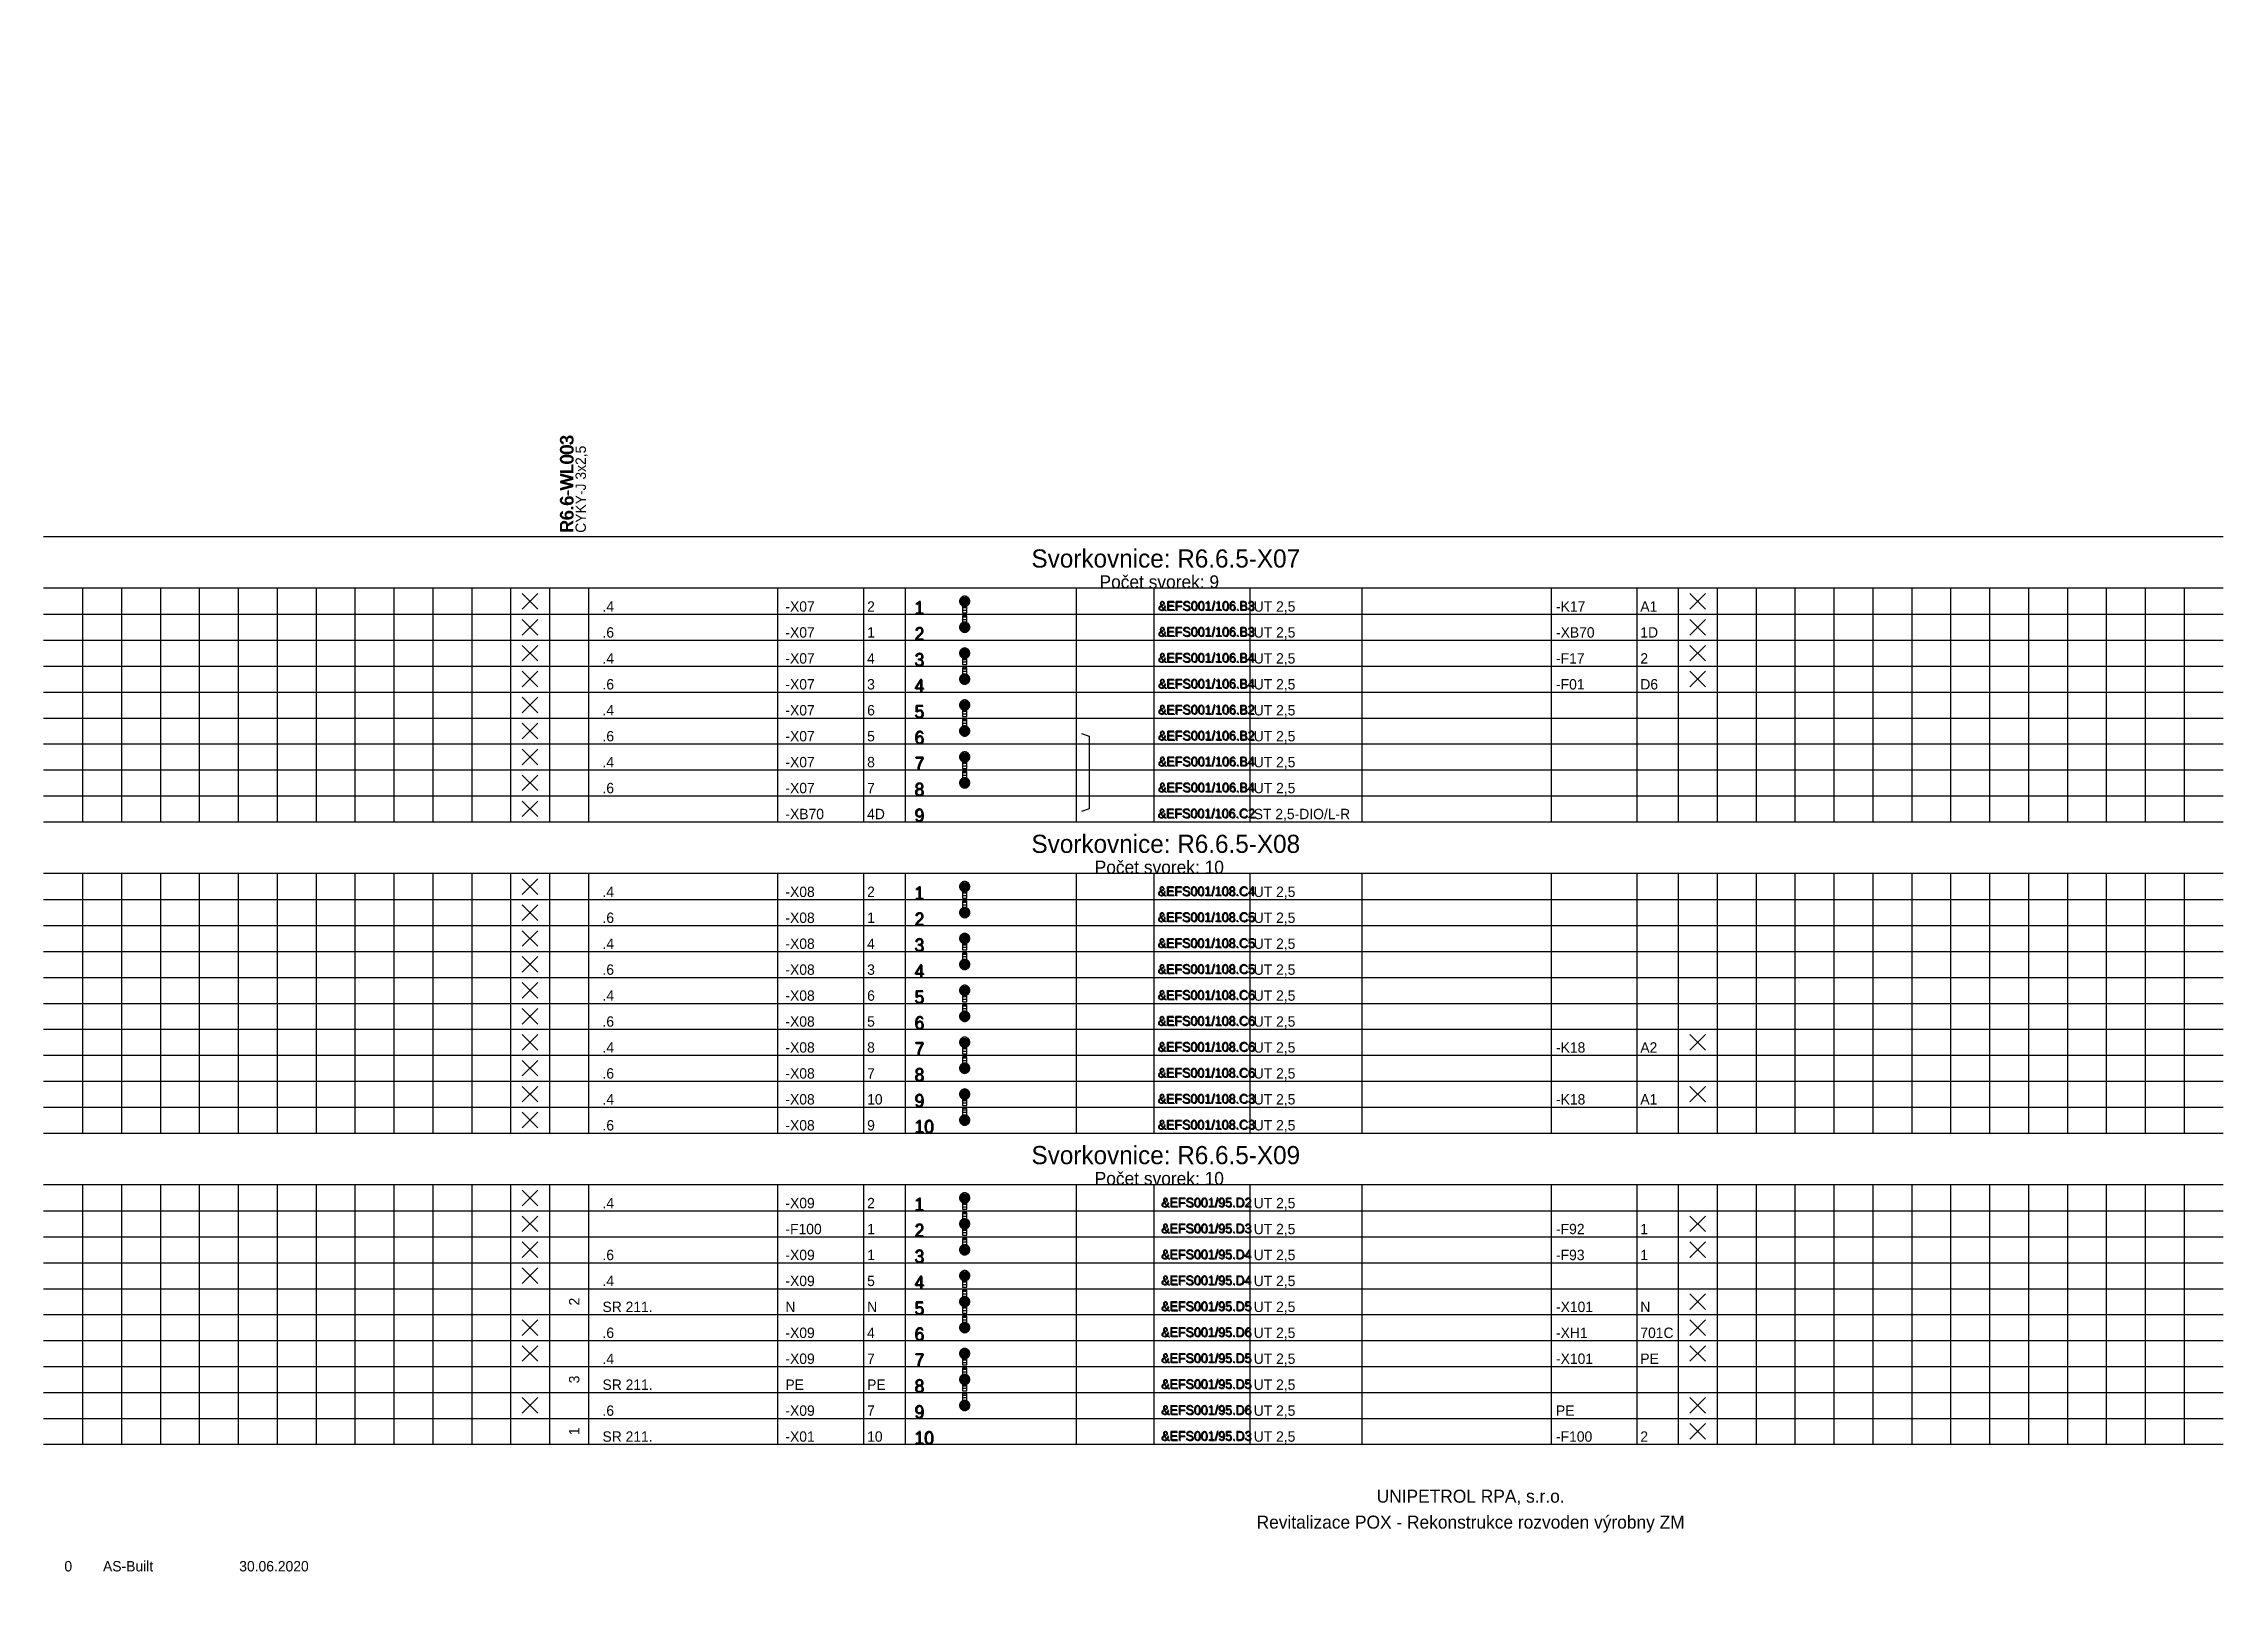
# Model space of a CAD drawing. Extents: x 0 to 420, y -1 to 300.
import ezdxf
from ezdxf.enums import TextEntityAlignment as Align

# ---------------------------------------------------------------- set-up
doc = ezdxf.new("R2010")
doc.units = 0
doc.header["$MEASUREMENT"] = 0
doc.linetypes.add('LTY1', pattern=[0])
for name, color, linetype in [('4', 4, 'Continuous'), ('PEN1', 7, 'LTY1'), ('PEN2', 7, 'LTY1'), ('PEN4', 7, 'LTY1'), ('PEN5', 7, 'LTY1'), ('SYMBOL', 7, 'LTY1')]:
    doc.layers.add(name, color=color, linetype=linetype)
doc.styles.add('NORMSCHRIFT', font='normwin')

# ---------------------------------------------------------------- blocks, each defined once
blk = doc.blocks.new('_SS-BLOK-S')
at = {"layer": 'PEN5', "linetype": 'LTY1'}
for p, q in [((0, -5), (420, -5)), ((420, -15), (0, -15))]:
    blk.add_line(p, q, dxfattribs=at)
at = {"layer": 'PEN1', "style": 'NORMSCHRIFT', "flags": 8}
for tag in ['CODE_1', 'CODE_2', 'CODE_3', 'CODE_4']:
    blk.add_attdef(tag, text='', height=3.5, dxfattribs=at).set_placement((216.25, -11), align=Align.CENTER)
at = {"layer": 'PEN2', "style": 'NORMSCHRIFT', "flags": 8}
blk.add_attdef('CODE_307', text='', height=2.5, dxfattribs=at).set_placement((215, -15), align=Align.CENTER)
at = {"layer": 'PEN4', "style": 'NORMSCHRIFT', "flags": 9}
for tag in ['CODE_558', 'CODE_91']:
    blk.add_attdef(tag, (0, 0), '', height=3.5, dxfattribs=at)
blk = doc.blocks.new('_SS-VETA-S')
at = {"layer": 'PEN1', "linetype": 'LTY1'}
for p, q in [((7.5, 5), (7.5, 0)), ((15, 5), (15, 0)), ((22.5, 5), (22.5, 0)), ((30, 5), (30, 0)), ((37.5, 5), (37.5, 0)), ((45, 5), (45, 0)), ((52.5, 5), (52.5, 0)), ((60, 5), (60, 0)), ((67.5, 5), (67.5, 0)), ((75, 5), (75, 0)), ((82.5, 5), (82.5, 0)), ((90, 5), (90, 0)), ((97.5, 5), (97.5, 0)), ((141.5, 0), (141.5, 5)), ((158, 5), (158, 0)), ((199, 5), (199, 0)), ((214, 0), (214, 5)), ((232.5, 0), (232.5, 5)), ((290.5, 5), (290.5, 0)), ((307, 5), (307, 0)), ((322.5, 5), (322.5, 0)), ((330, 5), (330, 0)), ((337.5, 5), (337.5, 0)), ((345, 5), (345, 0)), ((352.5, 5), (352.5, 0)), ((360, 5), (360, 0)), ((367.5, 5), (367.5, 0)), ((375, 5), (375, 0)), ((382.5, 5), (382.5, 0)), ((390, 5), (390, 0)), ((390, 5), (390, 0)), ((397.5, 5), (397.5, 0)), ((405, 5), (405, 0)), ((412.5, 5), (412.5, 0)), ((0, 0), (420, 0))]:
    blk.add_line(p, q, dxfattribs=at)
at = {"layer": 'PEN5', "linetype": 'LTY1'}
for p, q in [((105, 5), (105, 0)), ((166, 5), (166, 0)), ((254, 5), (254, 0)), ((315, 5), (315, 0))]:
    blk.add_line(p, q, dxfattribs=at)
at = {"layer": 'PEN2', "style": 'NORMSCHRIFT', "flags": 8}
blk.add_attdef('CODE_21', (167.95, -0.1), '', height=2.5, dxfattribs=at)
at = {"layer": 'PEN4', "style": 'NORMSCHRIFT'}
for tag, p, height, flags in [('CODE_63', (0, 0), 3.5, 9), ('CODE_91', (0, 0), 3.5, 9), ('CODE_781', (0, 0), 3.5, 9), ('CODE_782', (0, 0), 3.5, 9), ('CODE_10003', (107.7, 0.5), 2, 8), ('CODE_10001', (107.7, 0.5), 2, 8), ('CODE_10002', (107.7, 0.5), 2, 8), ('CODE_10004', (142.95, 0.5), 2, 8), ('CODE_10021', (158.7, 0.5), 2, 8), ('CODE_41', (233.2, 0.5), 2, 8), ('CODE_11003', (255.95, 0.5), 2, 8), ('CODE_11001', (255.95, 0.5), 2, 8), ('CODE_11002', (255.95, 0.5), 2, 8), ('CODE_11004', (291.45, 0.5), 2, 8), ('CODE_11021', (307.7, 0.5), 2, 8)]:
    blk.add_attdef(tag, p, '', height=height, dxfattribs=dict(at, flags=flags))
at = {"layer": 'PEN4', "style": 'NORMSCHRIFT', "flags": 8}
blk.add_attdef('CODE_45', text='', height=2, dxfattribs=at).set_placement((198.1, 0.4), align=Align.RIGHT)
blk.add_attdef('CODE_10', text='', height=1.8, dxfattribs=at).set_placement((224.2, 0.6), align=Align.CENTER)
blk = doc.blocks.new('_SS-MUST3-S')
at = {"layer": 'PEN1', "linetype": 'LTY1'}
for p, q in [((-0.975, 0.075), (-1, 0)), ((-1, 0), (-0.975, -0.075)), ((-1, 0), (1, 0)), ((-0.95, 0.25), (-0.975, 0.15)), ((-0.975, 0.15), (-0.975, 0.075)), ((-0.925, 0.325), (-0.95, 0.25)), ((-0.95, 0.25), (0.95, 0.25)), ((-0.9, 0.4), (-0.925, 0.325)), ((-0.85, 0.5), (-0.9, 0.4)), ((-0.8, 0.55), (-0.85, 0.5)), ((-0.85, 0.5), (0.85, 0.5)), ((-0.75, 0.625), (-0.8, 0.55)), ((-0.7, 0.7), (-0.75, 0.625)), ((-0.625, 0.75), (-0.7, 0.7)), ((-0.55, 0.8), (-0.625, 0.75)), ((-0.625, 0.75), (0.625, 0.75)), ((-0.5, 0.85), (-0.55, 0.8)), ((-0.4, 0.9), (-0.5, 0.85)), ((-0.325, 0.925), (-0.4, 0.9)), ((-0.4, 0), (-0.4, -2.2)), ((0.4, 0), (-0.4, 0)), ((-0.25, 0.95), (-0.325, 0.925)), ((-0.15, 0.975), (-0.25, 0.95)), ((-0.075, 0.975), (-0.15, 0.975)), ((0, 1), (-0.075, 0.975)), ((0.075, 0.975), (0, 1)), ((0.15, 0.975), (0.075, 0.975)), ((0.25, 0.95), (0.15, 0.975)), ((0.325, 0.925), (0.25, 0.95)), ((0.4, 0.9), (0.325, 0.925)), ((0.5, 0.85), (0.4, 0.9)), ((0.4, -2.2), (0.4, 0)), ((0.55, 0.8), (0.5, 0.85)), ((0.625, 0.75), (0.55, 0.8)), ((0.7, 0.7), (0.625, 0.75)), ((0.75, 0.625), (0.7, 0.7)), ((0.8, 0.55), (0.75, 0.625)), ((0.85, 0.5), (0.8, 0.55)), ((0.9, 0.4), (0.85, 0.5)), ((0.925, 0.325), (0.9, 0.4)), ((0.95, 0.25), (0.925, 0.325)), ((0.975, 0.15), (0.95, 0.25)), ((0.975, 0.075), (0.975, 0.15)), ((1, 0), (0.975, 0.075)), ((0.975, -0.075), (1, 0)), ((-0.975, -0.075), (-0.975, -0.15)), ((-0.975, -0.15), (-0.95, -0.25)), ((-0.95, -0.25), (-0.925, -0.325)), ((-0.95, -0.25), (0.95, -0.25)), ((-0.925, -0.325), (-0.9, -0.4)), ((-0.9, -0.4), (-0.85, -0.5)), ((-0.85, -0.5), (-0.8, -0.55)), ((-0.85, -0.5), (0.85, -0.5)), ((-0.8, -0.55), (-0.75, -0.625)), ((-0.75, -0.625), (-0.7, -0.7)), ((-0.7, -0.7), (-0.625, -0.75)), ((-0.625, -0.75), (-0.55, -0.8)), ((-0.625, -0.75), (0.625, -0.75)), ((-0.55, -0.8), (-0.5, -0.85)), ((-0.5, -0.85), (-0.4, -0.9)), ((-0.4, -0.2), (0.4, -0.2)), ((-0.4, -0.7), (0.4, -0.7)), ((-0.4, -0.9), (-0.325, -0.925)), ((-0.4, -1.2), (0.4, -1.2)), ((-0.4, -1.7), (0.4, -1.7)), ((-0.4, -2.2), (0.4, -2.2)), ((-0.4, -2.2), (0.4, -2.2)), ((-0.325, -0.925), (-0.25, -0.95)), ((-0.25, -0.95), (-0.15, -0.975)), ((-0.15, -0.975), (-0.075, -0.975)), ((-0.075, -0.975), (0, -1)), ((0, -1), (0.075, -0.975)), ((0.075, -0.975), (0.15, -0.975)), ((0.15, -0.975), (0.25, -0.95)), ((0.25, -0.95), (0.325, -0.925)), ((0.325, -0.925), (0.4, -0.9)), ((0.4, -0.9), (0.5, -0.85)), ((0.5, -0.85), (0.55, -0.8)), ((0.55, -0.8), (0.625, -0.75)), ((0.625, -0.75), (0.7, -0.7)), ((0.7, -0.7), (0.75, -0.625)), ((0.75, -0.625), (0.8, -0.55)), ((0.8, -0.55), (0.85, -0.5)), ((0.85, -0.5), (0.9, -0.4)), ((0.9, -0.4), (0.925, -0.325)), ((0.925, -0.325), (0.95, -0.25)), ((0.95, -0.25), (0.975, -0.15)), ((0.975, -0.15), (0.975, -0.075))]:
    blk.add_line(p, q, dxfattribs=at)
blk = doc.blocks.new('_SS-MUST1-S')
at = {"layer": 'PEN1', "linetype": 'LTY1'}
for p, q in [((-0.975, 0.075), (-1, 0)), ((-1, 0), (-0.975, -0.075)), ((-1, 0), (1, 0)), ((-0.95, 0.25), (-0.975, 0.15)), ((-0.975, 0.15), (-0.975, 0.075)), ((-0.925, 0.325), (-0.95, 0.25)), ((-0.95, 0.25), (0.95, 0.25)), ((-0.9, 0.4), (-0.925, 0.325)), ((-0.85, 0.5), (-0.9, 0.4)), ((-0.8, 0.55), (-0.85, 0.5)), ((-0.85, 0.5), (0.85, 0.5)), ((-0.75, 0.625), (-0.8, 0.55)), ((-0.7, 0.7), (-0.75, 0.625)), ((-0.625, 0.75), (-0.7, 0.7)), ((-0.55, 0.8), (-0.625, 0.75)), ((-0.625, 0.75), (0.625, 0.75)), ((-0.5, 0.85), (-0.55, 0.8)), ((-0.4, 0.9), (-0.5, 0.85)), ((-0.4, 2.2), (-0.4, 0)), ((0.4, 2.2), (-0.4, 2.2)), ((-0.4, 2), (0.4, 2)), ((-0.4, 1.5), (0.4, 1.5)), ((-0.4, 1), (0.4, 1)), ((-0.325, 0.925), (-0.4, 0.9)), ((-0.4, 0.5), (0.4, 0.5)), ((-0.4, 0), (0.4, 0)), ((-0.4, 0), (0.4, 0)), ((-0.25, 0.95), (-0.325, 0.925)), ((-0.15, 0.975), (-0.25, 0.95)), ((-0.075, 0.975), (-0.15, 0.975)), ((0, 1), (-0.075, 0.975)), ((0.075, 0.975), (0, 1)), ((0.15, 0.975), (0.075, 0.975)), ((0.25, 0.95), (0.15, 0.975)), ((0.325, 0.925), (0.25, 0.95)), ((0.4, 0.9), (0.325, 0.925)), ((0.4, 0), (0.4, 2.2)), ((0.5, 0.85), (0.4, 0.9)), ((0.55, 0.8), (0.5, 0.85)), ((0.625, 0.75), (0.55, 0.8)), ((0.7, 0.7), (0.625, 0.75)), ((0.75, 0.625), (0.7, 0.7)), ((0.8, 0.55), (0.75, 0.625)), ((0.85, 0.5), (0.8, 0.55)), ((0.9, 0.4), (0.85, 0.5)), ((0.925, 0.325), (0.9, 0.4)), ((0.95, 0.25), (0.925, 0.325)), ((0.975, 0.15), (0.95, 0.25)), ((0.975, 0.075), (0.975, 0.15)), ((1, 0), (0.975, 0.075)), ((0.975, -0.075), (1, 0)), ((-0.975, -0.075), (-0.975, -0.15)), ((-0.975, -0.15), (-0.95, -0.25)), ((-0.95, -0.25), (-0.925, -0.325)), ((-0.95, -0.25), (0.95, -0.25)), ((-0.925, -0.325), (-0.9, -0.4)), ((-0.9, -0.4), (-0.85, -0.5)), ((-0.85, -0.5), (-0.8, -0.55)), ((-0.85, -0.5), (0.85, -0.5)), ((-0.8, -0.55), (-0.75, -0.625)), ((-0.75, -0.625), (-0.7, -0.7)), ((-0.7, -0.7), (-0.625, -0.75)), ((-0.625, -0.75), (-0.55, -0.8)), ((-0.625, -0.75), (0.625, -0.75)), ((-0.55, -0.8), (-0.5, -0.85)), ((-0.5, -0.85), (-0.4, -0.9)), ((-0.4, -0.9), (-0.325, -0.925)), ((-0.325, -0.925), (-0.25, -0.95)), ((-0.25, -0.95), (-0.15, -0.975)), ((-0.15, -0.975), (-0.075, -0.975)), ((-0.075, -0.975), (0, -1)), ((0, -1), (0.075, -0.975)), ((0.075, -0.975), (0.15, -0.975)), ((0.15, -0.975), (0.25, -0.95)), ((0.25, -0.95), (0.325, -0.925)), ((0.325, -0.925), (0.4, -0.9)), ((0.4, -0.9), (0.5, -0.85)), ((0.5, -0.85), (0.55, -0.8)), ((0.55, -0.8), (0.625, -0.75)), ((0.625, -0.75), (0.7, -0.7)), ((0.7, -0.7), (0.75, -0.625)), ((0.75, -0.625), (0.8, -0.55)), ((0.8, -0.55), (0.85, -0.5)), ((0.85, -0.5), (0.9, -0.4)), ((0.9, -0.4), (0.925, -0.325)), ((0.925, -0.325), (0.95, -0.25)), ((0.95, -0.25), (0.975, -0.15)), ((0.975, -0.15), (0.975, -0.075))]:
    blk.add_line(p, q, dxfattribs=at)
blk = doc.blocks.new('_SS-NEOZN-S')
at = {"layer": 'PEN2', "linetype": 'LTY1'}
for p, q in [((-4, 1), (-1, 4)), ((-4, 4), (-1, 1))]:
    blk.add_line(p, q, dxfattribs=at)
blk = doc.blocks.new('_SS-OZN-S')
at = {"layer": 'PEN4', "style": 'NORMSCHRIFT', "flags": 8}
blk.add_attdef('CODE_362', text='', height=2, rotation=90, dxfattribs=at).set_placement((-0.5, 2.5), align=Align.CENTER)
blk = doc.blocks.new('_SS-KAB-S')
at = {"layer": 'PEN2', "style": 'NORMSCHRIFT', "flags": 8}
blk.add_attdef('CODE_365', (-2.9, -9.35), '', height=2.5, rotation=90, dxfattribs=at)
at = {"layer": 'PEN4', "style": 'NORMSCHRIFT', "flags": 8}
blk.add_attdef('CODE_1003', (-0.5, -9.3), '', height=2, rotation=90, dxfattribs=at)
at = {"layer": 'PEN4', "style": 'NORMSCHRIFT', "flags": 9}
for tag in ['CODE_367', 'CODE_372', 'CODE_373']:
    blk.add_attdef(tag, (0, 0), '', height=3.5, dxfattribs=at)
blk = doc.blocks.new('_9-REV')
at = {"layer": 'PEN4', "style": 'NORMSCHRIFT', "flags": 8}
blk.add_attdef('CODE_12778', text='', height=2, dxfattribs=at).set_placement((-0.25, 0.5), align=Align.CENTER)
at = {"layer": 'PEN4', "style": 'NORMSCHRIFT'}
for tag, p, height, flags in [('CODE_5902', (0, 0), 3.5, 9), ('CODE_12783', (6.45, 0.5), 2, 8), ('CODE_12782', (32.7, 0.5), 2, 8)]:
    blk.add_attdef(tag, p, '', height=height, dxfattribs=dict(at, flags=flags))

msp = doc.modelspace()

# ---------------------------------------------------------------- linework, layer by layer
at = {"layer": '4', "linetype": 'LTY1'}
for p, q in [((200, 167), (201.5, 166.5)), ((201.5, 166.5), (201.5, 152.5)), ((201.5, 152.5), (200, 152))]:
    msp.add_line(p, q, dxfattribs=at)

# ---------------------------------------------------------------- block references
at = {"layer": 'SYMBOL'}
for name, p, values in [('_SS-KAB-S', (105, 215), {'CODE_365': 'R6.6-WL003', 'CODE_1003': 'CYKY-J 3x2,5'}), ('_SS-VETA-S', (0, 190), {'CODE_21': '1', 'CODE_10': '&EFS001/106.B3', 'CODE_10004': '-X07', 'CODE_10021': '2', 'CODE_11004': '-K17', 'CODE_11021': 'A1', 'CODE_41': 'UT 2,5'}), ('_SS-VETA-S', (0, 185), {'CODE_21': '2', 'CODE_10': '&EFS001/106.B3', 'CODE_10004': '-X07', 'CODE_10021': '1', 'CODE_11004': '-XB70', 'CODE_11021': '1D', 'CODE_41': 'UT 2,5'}), ('_SS-VETA-S', (0, 180), {'CODE_21': '3', 'CODE_10': '&EFS001/106.B4', 'CODE_10004': '-X07', 'CODE_10021': '4', 'CODE_11004': '-F17', 'CODE_11021': '2', 'CODE_41': 'UT 2,5'}), ('_SS-VETA-S', (0, 175), {'CODE_21': '4', 'CODE_10': '&EFS001/106.B4', 'CODE_10004': '-X07', 'CODE_10021': '3', 'CODE_11004': '-F01', 'CODE_11021': 'D6', 'CODE_41': 'UT 2,5'}), ('_SS-VETA-S', (0, 170), {'CODE_21': '5', 'CODE_10': '&EFS001/106.B2', 'CODE_10004': '-X07', 'CODE_10021': '6', 'CODE_41': 'UT 2,5'}), ('_SS-VETA-S', (0, 165), {'CODE_21': '6', 'CODE_10': '&EFS001/106.B2', 'CODE_10004': '-X07', 'CODE_10021': '5', 'CODE_41': 'UT 2,5'}), ('_SS-VETA-S', (0, 160), {'CODE_21': '7', 'CODE_10': '&EFS001/106.B4', 'CODE_10004': '-X07', 'CODE_10021': '8', 'CODE_41': 'UT 2,5'}), ('_SS-VETA-S', (0, 155), {'CODE_21': '8', 'CODE_10': '&EFS001/106.B4', 'CODE_10004': '-X07', 'CODE_10021': '7', 'CODE_41': 'UT 2,5'}), ('_SS-VETA-S', (0, 150), {'CODE_21': '9', 'CODE_10': '&EFS001/106.C2', 'CODE_10004': '-XB70', 'CODE_10021': '4D', 'CODE_41': 'ST 2,5-DIO/L-R'}), ('_SS-VETA-S', (0, 135), {'CODE_21': '1', 'CODE_10': '&EFS001/108.C4', 'CODE_10004': '-X08', 'CODE_10021': '2', 'CODE_41': 'UT 2,5'}), ('_SS-VETA-S', (0, 130), {'CODE_21': '2', 'CODE_10': '&EFS001/108.C5', 'CODE_10004': '-X08', 'CODE_10021': '1', 'CODE_41': 'UT 2,5'}), ('_SS-VETA-S', (0, 125), {'CODE_21': '3', 'CODE_10': '&EFS001/108.C5', 'CODE_10004': '-X08', 'CODE_10021': '4', 'CODE_41': 'UT 2,5'}), ('_SS-VETA-S', (0, 120), {'CODE_21': '4', 'CODE_10': '&EFS001/108.C5', 'CODE_10004': '-X08', 'CODE_10021': '3', 'CODE_41': 'UT 2,5'}), ('_SS-VETA-S', (0, 115), {'CODE_21': '5', 'CODE_10': '&EFS001/108.C6', 'CODE_10004': '-X08', 'CODE_10021': '6', 'CODE_41': 'UT 2,5'}), ('_SS-VETA-S', (0, 110), {'CODE_21': '6', 'CODE_10': '&EFS001/108.C6', 'CODE_10004': '-X08', 'CODE_10021': '5', 'CODE_41': 'UT 2,5'}), ('_SS-VETA-S', (0, 105), {'CODE_21': '7', 'CODE_10': '&EFS001/108.C6', 'CODE_10004': '-X08', 'CODE_10021': '8', 'CODE_11004': '-K18', 'CODE_11021': 'A2', 'CODE_41': 'UT 2,5'}), ('_SS-VETA-S', (0, 100), {'CODE_21': '8', 'CODE_10': '&EFS001/108.C6', 'CODE_10004': '-X08', 'CODE_10021': '7', 'CODE_41': 'UT 2,5'}), ('_SS-VETA-S', (0, 95), {'CODE_21': '9', 'CODE_10': '&EFS001/108.C3', 'CODE_10004': '-X08', 'CODE_10021': '10', 'CODE_11004': '-K18', 'CODE_11021': 'A1', 'CODE_41': 'UT 2,5'}), ('_SS-VETA-S', (0, 90), {'CODE_21': '10', 'CODE_10': '&EFS001/108.C3', 'CODE_10004': '-X08', 'CODE_10021': '9', 'CODE_41': 'UT 2,5'}), ('_SS-VETA-S', (0, 75), {'CODE_21': '1', 'CODE_10': '&EFS001/95.D2', 'CODE_10004': '-X09', 'CODE_10021': '2', 'CODE_41': 'UT 2,5'}), ('_SS-VETA-S', (0, 70), {'CODE_21': '2', 'CODE_10': '&EFS001/95.D3', 'CODE_10004': '-F100', 'CODE_10021': '1', 'CODE_11004': '-F92', 'CODE_11021': '1', 'CODE_41': 'UT 2,5'}), ('_SS-VETA-S', (0, 65), {'CODE_21': '3', 'CODE_10': '&EFS001/95.D4', 'CODE_10004': '-X09', 'CODE_10021': '1', 'CODE_11004': '-F93', 'CODE_11021': '1', 'CODE_41': 'UT 2,5'}), ('_SS-VETA-S', (0, 60), {'CODE_21': '4', 'CODE_10': '&EFS001/95.D4', 'CODE_10004': '-X09', 'CODE_10021': '5', 'CODE_41': 'UT 2,5'}), ('_SS-VETA-S', (0, 55), {'CODE_21': '5', 'CODE_10': '&EFS001/95.D5', 'CODE_10004': 'N', 'CODE_10021': 'N', 'CODE_11004': '-X101', 'CODE_11021': 'N', 'CODE_41': 'UT 2,5'}), ('_SS-VETA-S', (0, 50), {'CODE_21': '6', 'CODE_10': '&EFS001/95.D6', 'CODE_10004': '-X09', 'CODE_10021': '4', 'CODE_11004': '-XH1', 'CODE_11021': '701C', 'CODE_41': 'UT 2,5'}), ('_SS-OZN-S', (103.75, 55), {'CODE_362': '2'}), ('_SS-VETA-S', (0, 45), {'CODE_21': '7', 'CODE_10': '&EFS001/95.D5', 'CODE_10004': '-X09', 'CODE_10021': '7', 'CODE_11004': '-X101', 'CODE_11021': 'PE', 'CODE_41': 'UT 2,5'}), ('_SS-VETA-S', (0, 40), {'CODE_21': '8', 'CODE_10': '&EFS001/95.D5', 'CODE_10004': 'PE', 'CODE_10021': 'PE', 'CODE_41': 'UT 2,5'}), ('_SS-OZN-S', (103.75, 40), {'CODE_362': '3'}), ('_SS-VETA-S', (0, 35), {'CODE_21': '9', 'CODE_10': '&EFS001/95.D6', 'CODE_10004': '-X09', 'CODE_10021': '7', 'CODE_11004': 'PE', 'CODE_41': 'UT 2,5'}), ('_SS-VETA-S', (0, 30), {'CODE_21': '10', 'CODE_10': '&EFS001/95.D3', 'CODE_10004': '-X01', 'CODE_10021': '10', 'CODE_11004': '-F100', 'CODE_11021': '2', 'CODE_41': 'UT 2,5'}), ('_SS-OZN-S', (103.75, 30), {'CODE_362': '1'}), ('_9-REV', (5, 5), {'CODE_12778': '0', 'CODE_12783': 'AS-Built', 'CODE_12782': '30.06.2020'})]:
    msp.add_blockref(name, p, dxfattribs=at).add_auto_attribs(values)
for name, p in [('_SS-BLOK-S', (0, 210)), ('_SS-NEOZN-S', (96.25, 190)), ('_SS-MUST3-S', (177.5, 192.5)), ('_SS-NEOZN-S', (321.25, 190)), ('_SS-MUST1-S', (177.5, 187.5)), ('_SS-NEOZN-S', (96.25, 185)), ('_SS-NEOZN-S', (321.25, 185)), ('_SS-NEOZN-S', (96.25, 180)), ('_SS-MUST3-S', (177.5, 182.5)), ('_SS-NEOZN-S', (321.25, 180)), ('_SS-NEOZN-S', (96.25, 175)), ('_SS-MUST1-S', (177.5, 177.5)), ('_SS-NEOZN-S', (321.25, 175)), ('_SS-NEOZN-S', (96.25, 170)), ('_SS-MUST3-S', (177.5, 172.5)), ('_SS-NEOZN-S', (96.25, 165)), ('_SS-MUST1-S', (177.5, 167.5)), ('_SS-NEOZN-S', (96.25, 160)), ('_SS-MUST3-S', (177.5, 162.5)), ('_SS-MUST1-S', (177.5, 157.5)), ('_SS-NEOZN-S', (96.25, 155)), ('_SS-NEOZN-S', (96.25, 150)), ('_SS-BLOK-S', (0, 155)), ('_SS-NEOZN-S', (96.25, 135)), ('_SS-MUST3-S', (177.5, 137.5)), ('_SS-MUST1-S', (177.5, 132.5)), ('_SS-NEOZN-S', (96.25, 130)), ('_SS-NEOZN-S', (96.25, 125)), ('_SS-MUST3-S', (177.5, 127.5)), ('_SS-NEOZN-S', (96.25, 120)), ('_SS-MUST1-S', (177.5, 122.5)), ('_SS-NEOZN-S', (96.25, 115)), ('_SS-MUST3-S', (177.5, 117.5)), ('_SS-NEOZN-S', (96.25, 110)), ('_SS-MUST1-S', (177.5, 112.5)), ('_SS-NEOZN-S', (96.25, 105)), ('_SS-MUST3-S', (177.5, 107.5)), ('_SS-NEOZN-S', (321.25, 105)), ('_SS-NEOZN-S', (96.25, 100)), ('_SS-MUST1-S', (177.5, 102.5)), ('_SS-NEOZN-S', (96.25, 95)), ('_SS-MUST3-S', (177.5, 97.5)), ('_SS-NEOZN-S', (321.25, 95)), ('_SS-NEOZN-S', (96.25, 90)), ('_SS-MUST1-S', (177.5, 92.5)), ('_SS-BLOK-S', (0, 95)), ('_SS-NEOZN-S', (96.25, 75)), ('_SS-MUST3-S', (177.5, 77.5)), ('_SS-NEOZN-S', (96.25, 70)), ('_SS-MUST1-S', (177.5, 72.5)), ('_SS-MUST3-S', (177.5, 72.5)), ('_SS-NEOZN-S', (321.25, 70)), ('_SS-NEOZN-S', (96.25, 65)), ('_SS-MUST1-S', (177.5, 67.5)), ('_SS-NEOZN-S', (321.25, 65)), ('_SS-NEOZN-S', (96.25, 60)), ('_SS-MUST3-S', (177.5, 62.5)), ('_SS-MUST1-S', (177.5, 57.5)), ('_SS-NEOZN-S', (321.25, 55)), ('_SS-MUST3-S', (177.5, 57.5)), ('_SS-MUST1-S', (177.5, 52.5)), ('_SS-NEOZN-S', (96.25, 50)), ('_SS-NEOZN-S', (321.25, 50)), ('_SS-NEOZN-S', (96.25, 45)), ('_SS-MUST3-S', (177.5, 47.5)), ('_SS-NEOZN-S', (321.25, 45)), ('_SS-MUST1-S', (177.5, 42.5)), ('_SS-MUST3-S', (177.5, 42.5)), ('_SS-NEOZN-S', (96.25, 35)), ('_SS-MUST1-S', (177.5, 37.5)), ('_SS-NEOZN-S', (321.25, 35)), ('_SS-NEOZN-S', (321.25, 30))]:
    msp.add_blockref(name, p, dxfattribs=at)

# ---------------------------------------------------------------- texts
at = {"layer": 'PEN1', "style": 'NORMSCHRIFT'}
for s, p in [('Svorkovnice: R6.6.5-X07', (216.25, 199)), ('Svorkovnice: R6.6.5-X08', (216.25, 144)), ('Svorkovnice: R6.6.5-X09', (216.25, 84))]:
    msp.add_text(s, height=3.5, dxfattribs=at).set_placement(p, align=Align.CENTER)
at = {"layer": 'PEN2', "style": 'NORMSCHRIFT'}
for p in [(102, 205.75), (102.1, 205.85)]:
    msp.add_text('R6.6-WL003', height=2.5, rotation=90, dxfattribs=at).set_placement(p)
for s, p in [('Počet svorek: 9', (215, 195)), ('Počet svorek: 10', (215, 140)), ('Počet svorek: 10', (215, 80)), ('UNIPETROL RPA, s.r.o.', (275, 18.75)), ('Revitalizace POX - Rekonstrukce rozvoden výrobny ZM', (275, 13.75))]:
    msp.add_text(s, height=2.5, dxfattribs=at).set_placement(p, align=Align.CENTER)
for s, p in [('1', (167.75, 190)), ('1', (167.85, 190.1)), ('2', (167.75, 185)), ('2', (167.85, 185.1)), ('3', (167.75, 180)), ('3', (167.85, 180.1)), ('4', (167.75, 175)), ('4', (167.85, 175.1)), ('5', (167.75, 170)), ('5', (167.85, 170.1)), ('6', (167.75, 165)), ('6', (167.85, 165.1)), ('7', (167.75, 160)), ('7', (167.85, 160.1)), ('8', (167.75, 155)), ('8', (167.85, 155.1)), ('9', (167.75, 150)), ('9', (167.85, 150.1)), ('1', (167.75, 135)), ('1', (167.85, 135.1)), ('2', (167.75, 130)), ('2', (167.85, 130.1)), ('3', (167.75, 125)), ('3', (167.85, 125.1)), ('4', (167.75, 120)), ('4', (167.85, 120.1)), ('5', (167.75, 115)), ('5', (167.85, 115.1)), ('6', (167.75, 110)), ('6', (167.85, 110.1)), ('7', (167.75, 105)), ('7', (167.85, 105.1)), ('8', (167.75, 100)), ('8', (167.85, 100.1)), ('9', (167.75, 95)), ('9', (167.85, 95.1)), ('10', (167.75, 90)), ('10', (167.85, 90.1)), ('1', (167.75, 75)), ('1', (167.85, 75.1)), ('2', (167.75, 70)), ('2', (167.85, 70.1)), ('3', (167.75, 65)), ('3', (167.85, 65.1)), ('4', (167.75, 60)), ('4', (167.85, 60.1)), ('5', (167.75, 55)), ('5', (167.85, 55.1)), ('6', (167.75, 50)), ('6', (167.85, 50.1)), ('7', (167.75, 45)), ('7', (167.85, 45.1)), ('8', (167.75, 40)), ('8', (167.85, 40.1)), ('9', (167.75, 35)), ('9', (167.85, 35.1)), ('10', (167.75, 30)), ('10', (167.85, 30.1))]:
    msp.add_text(s, height=2.5, dxfattribs=at).set_placement(p)
at = {"layer": 'PEN4', "style": 'NORMSCHRIFT'}
for s, p in [('.4', (107.7, 190.5)), ('.6', (107.7, 185.5)), ('.4', (107.7, 180.5)), ('.6', (107.7, 175.5)), ('.4', (107.7, 170.5)), ('.6', (107.7, 165.5)), ('.4', (107.7, 160.5)), ('.6', (107.7, 155.5)), ('.4', (107.7, 135.5)), ('.6', (107.7, 130.5)), ('.4', (107.7, 125.5)), ('.6', (107.7, 120.5)), ('.4', (107.7, 115.5)), ('.6', (107.7, 110.5)), ('.4', (107.7, 105.5)), ('.6', (107.7, 100.5)), ('.4', (107.7, 95.5)), ('.6', (107.7, 90.5)), ('.4', (107.7, 75.5)), ('.6', (107.7, 65.5)), ('.4', (107.7, 60.5)), ('SR 211.', (107.7, 55.5)), ('.6', (107.7, 50.5)), ('.4', (107.7, 45.5)), ('SR 211.', (107.7, 40.5)), ('.6', (107.7, 35.5)), ('SR 211.', (107.7, 30.5))]:
    msp.add_text(s, height=2, dxfattribs=at).set_placement(p)
for s, p in [('&EFS001/106.B3', (224, 190.7)), ('&EFS001/106.B3', (224.1, 190.8)), ('&EFS001/106.B3', (224, 185.7)), ('&EFS001/106.B3', (224.1, 185.8)), ('&EFS001/106.B4', (224, 180.7)), ('&EFS001/106.B4', (224.1, 180.8)), ('&EFS001/106.B4', (224, 175.7)), ('&EFS001/106.B4', (224.1, 175.8)), ('&EFS001/106.B2', (224, 170.7)), ('&EFS001/106.B2', (224.1, 170.8)), ('&EFS001/106.B2', (224, 165.7)), ('&EFS001/106.B2', (224.1, 165.8)), ('&EFS001/106.B4', (224, 160.7)), ('&EFS001/106.B4', (224.1, 160.8)), ('&EFS001/106.B4', (224, 155.7)), ('&EFS001/106.B4', (224.1, 155.8)), ('&EFS001/106.C2', (224, 150.7)), ('&EFS001/106.C2', (224.1, 150.8)), ('&EFS001/108.C4', (224, 135.7)), ('&EFS001/108.C4', (224.1, 135.8)), ('&EFS001/108.C5', (224, 130.7)), ('&EFS001/108.C5', (224.1, 130.8)), ('&EFS001/108.C5', (224, 125.7)), ('&EFS001/108.C5', (224.1, 125.8)), ('&EFS001/108.C5', (224, 120.7)), ('&EFS001/108.C5', (224.1, 120.8)), ('&EFS001/108.C6', (224.1, 115.8)), ('&EFS001/108.C6', (224, 115.7)), ('&EFS001/108.C6', (224, 110.7)), ('&EFS001/108.C6', (224.1, 110.8)), ('&EFS001/108.C6', (224, 105.7)), ('&EFS001/108.C6', (224.1, 105.8)), ('&EFS001/108.C6', (224, 100.7)), ('&EFS001/108.C6', (224.1, 100.8)), ('&EFS001/108.C3', (224, 95.7)), ('&EFS001/108.C3', (224.1, 95.8)), ('&EFS001/108.C3', (224, 90.7)), ('&EFS001/108.C3', (224.1, 90.8)), ('&EFS001/95.D2', (224, 75.7)), ('&EFS001/95.D2', (224.1, 75.8)), ('&EFS001/95.D3', (224, 70.7)), ('&EFS001/95.D3', (224.1, 70.8)), ('&EFS001/95.D4', (224, 65.7)), ('&EFS001/95.D4', (224.1, 65.8)), ('&EFS001/95.D4', (224, 60.7)), ('&EFS001/95.D4', (224.1, 60.8)), ('&EFS001/95.D5', (224, 55.7)), ('&EFS001/95.D5', (224.1, 55.8)), ('&EFS001/95.D6', (224, 50.7)), ('&EFS001/95.D6', (224.1, 50.8)), ('&EFS001/95.D5', (224, 45.7)), ('&EFS001/95.D5', (224.1, 45.8)), ('&EFS001/95.D5', (224, 40.7)), ('&EFS001/95.D5', (224.1, 40.8)), ('&EFS001/95.D6', (224, 35.7)), ('&EFS001/95.D6', (224.1, 35.8)), ('&EFS001/95.D3', (224, 30.7)), ('&EFS001/95.D3', (224.1, 30.8))]:
    msp.add_text(s, height=1.8, dxfattribs=at).set_placement(p, align=Align.CENTER)

doc.saveas('drawing.dxf')
